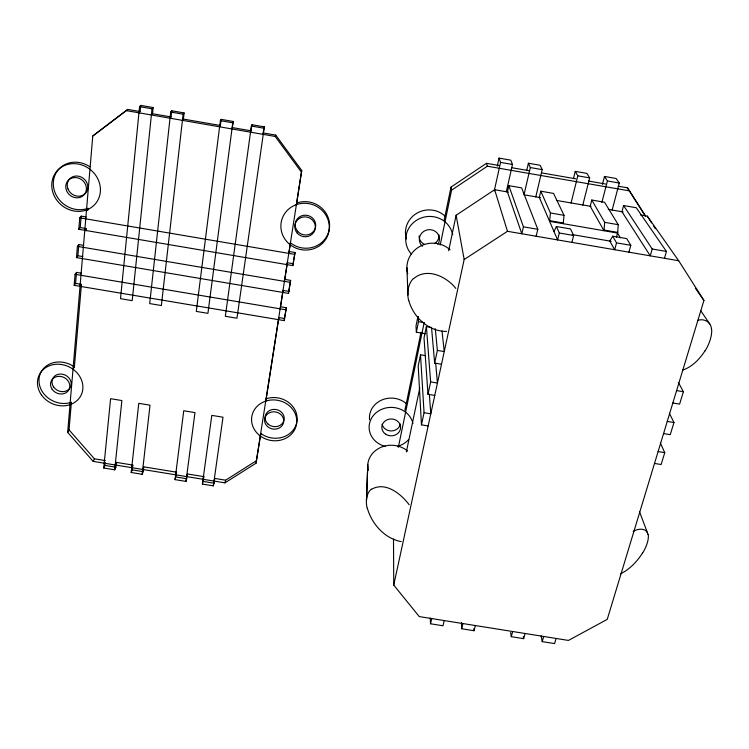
<?xml version="1.0" encoding="UTF-8"?>
<svg xmlns="http://www.w3.org/2000/svg" width="749" height="749" viewBox="0 0 749 749"><rect width="100%" height="100%" fill="white"/><g stroke="black" fill="none" stroke-linecap="round" stroke-linejoin="round"><path stroke-width="1.12" d="M367.722 466.309L366.495 500.173L367.796 464.371M616.39 237.424L617.728 232.405L618.225 224.691L604.527 202.239L591.794 200.03L590.212 206.256L603.984 230.72L604.686 222.35L591.794 200.03M280.032 308.813L280.529 306.762L286.324 307.736L284.152 320.619L74.17 285.341L75.078 274.303L76.501 272.393L81.379 273.216M284.311 281.343L284.779 279.405L290.631 280.388L288.44 293.383L76.464 257.59L77.39 246.337L78.814 244.539L83.748 245.372M288.655 253.349L289.123 251.514L295.022 252.516L292.812 265.614L78.804 229.297L79.75 217.819L81.173 216.133L86.154 216.985M74.17 285.341L75.583 283.394L76.501 272.393M76.464 257.59L77.877 255.746L78.814 244.539M78.804 229.297L80.218 227.565L81.173 216.133M284.62 318.531L278.843 317.557L266.223 398.74A22.592 20.279 10.6 0 1 296.95 421.509A22.592 20.279 10.6 0 1 260.821 433.465L256.036 463.191L224.962 482.852L93.176 461.384L67.663 432.36L92.773 136L127.77 109.429L140.147 111.582L140.765 105.403L153.161 107.556L152.515 113.726L151.392 114.981M563.211 223.698L564.016 215.328L553.558 193.411L540.787 191.192L539.308 197.446L557.602 239.923L559.306 233.005L556.423 226.507L570.504 228.932L573.631 235.467L571.89 242.376M67.663 432.36L69.039 429.889L71.389 402.297A23.153 20.167 25.5 0 1 43.199 392.935A23.153 20.167 25.5 0 1 45.436 366.701A23.153 20.167 25.5 0 1 74.394 366.973L81.426 284.377L75.583 283.394M85.985 230.832L86.172 228.576L80.218 227.565M87.708 210.525L87.895 208.325A25.148 22.798 39.4 0 1 53.329 182.55A25.148 22.798 39.4 0 1 89.927 166.793M620.369 237.789L617.551 233.061L549.597 221.348L550.44 212.988L540.787 191.192M103.718 468.022L110.599 398.693L121.872 400.546L114.709 469.81L103.718 468.022L104.916 465.419L105.206 462.526M140.765 105.403L139.567 106.63L120.514 298.682L132.198 300.639L152.028 108.792L153.161 107.556M114.709 469.81L115.87 467.207L116.367 462.386L132.807 465.073L132.273 469.876L131.187 472.488L142.17 474.276L143.209 471.655L143.752 466.852L176.558 472.198L175.051 479.632L186.005 481.41L187.484 473.977L203.85 476.645L202.408 484.079L213.343 485.858L214.757 478.424L225.646 480.203L256.598 460.598M461.487 622.363L461.627 628.748L474.061 630.733L475.362 625.537M131.187 472.488L138.771 403.337L150.025 405.19L142.17 474.276M170.697 112.032L149.697 303.579L161.363 305.536L183.131 114.194L184.114 112.94L171.736 110.786L170.697 112.032L183.131 114.194M170.014 118.211L171.062 116.938L171.736 110.786M182.428 120.364L183.411 119.082L184.114 112.94M175.051 479.632L183.748 410.752L194.974 412.596L186.005 481.41M220.375 120.664L196.294 311.406L207.922 313.354L232.77 122.817L233.51 121.516L221.17 119.372L220.375 120.664L232.77 122.817M219.597 126.815L220.403 125.504L221.17 119.372M231.965 128.959L233.51 121.516M202.408 484.079L211.798 415.377L223.005 417.221L213.343 485.858M251.346 126.038L225.346 316.284L236.956 318.231L264.313 126.871L252.001 124.727L251.346 126.038L263.714 128.191M250.503 132.18L252.001 124.727M262.852 134.324L264.313 126.871M256.036 463.191L301.725 170.472L275.735 135.101L263.451 132.976M280.529 306.762L283.075 290.406L288.899 291.389M284.779 279.405L287.373 262.73L293.252 263.732M289.123 251.514L290.472 242.835A24.193 23.219 17.1 0 0 329.317 228.922A24.193 23.219 17.1 0 0 296.66 203.054L301.725 170.472M284.152 320.619L286.324 307.736M288.44 293.383L290.631 280.388M292.812 265.614L295.022 252.516M417.914 316.63L416.004 325.984L416.35 332.2L425.554 333.754M416.35 332.2L418.504 321.696L418.195 316.602M404.919 410.171L420.985 332.387M444.148 220.281L451.001 187.11L486.476 163.31L499.077 165.501M398.337 447.331L424.121 322.763M440.206 245.054L451.563 190.199L451.001 187.11M425.554 355.635L420.517 354.792L418.204 365.905L421.462 424.833L428.166 425.947M431.471 327.472L426.387 326.611L424.028 337.949L427.988 394.311L434.766 395.435M406.342 451.947L419.805 387.916M448.66 250.7L456.122 215.253L494.63 189.712L508.412 192.1M421.462 424.833L424.056 412.708L420.517 354.792M427.988 394.311L430.638 381.906L426.387 326.611M441.507 364.239L434.654 363.087L437.369 350.41L435.3 328.699M640.404 214.935L647.295 216.133L678.678 260.727L703.929 300.443L607.233 619.386L568.444 640.423L419.262 616.577L393.749 585.091L464.165 259.5L456.122 215.253M260.268 435.974L260.821 433.465M497.289 166.109L499.049 158.114L510.79 160.164L512.475 164.462L506.305 191.819M494.246 190.92L500.566 162.393L499.049 158.114M265.68 401.127L266.223 398.74M508.824 185.658L507.41 191.931L521.819 233.772L523.439 226.835L508.824 185.658L521.622 187.877L537.801 229.306L536.144 236.235M526.819 170.06L528.401 163.226L540.123 165.267L542.201 169.63L535.769 196.921M523.991 194.88L530.32 167.561L528.401 163.226M444.223 620.565L442.977 625.771L430.525 623.777L431.752 618.571M278.347 319.645L278.843 317.557M282.588 292.391L283.075 290.406M553.951 231.441L556.423 226.507M461.627 628.748L462.91 623.552M573.565 178.187L575.251 171.371L586.935 173.412L589.669 177.878L582.806 205.057M286.904 264.612L287.373 262.73M571.056 203.026L577.816 175.818L575.251 171.371M290.013 244.642L290.472 242.835M602.421 184.385L604.462 176.455L616.127 178.487L619.264 183.028L612.139 210.132M601.868 202.455L607.43 180.968L604.462 176.455M224.962 482.852L225.646 480.203M296.229 204.692L296.66 203.054M623.599 205.535L621.951 211.742L650.272 255.849L652.192 248.986L623.599 205.535L636.304 207.745L666.432 251.439L664.485 258.283M525.077 633.485L523.663 638.654L511.277 636.678L512.662 631.501M612.682 236.197L616.53 242.854L614.686 249.735L609.798 241.056L612.682 236.197L626.716 238.613L630.798 245.307L628.926 252.179M214.017 481.073L214.757 478.424M556.067 638.438L554.597 643.597L542.229 641.621L543.68 636.463M203.063 479.285L203.85 476.645M660.393 443.099L664.756 452.658L661.124 464.53L654.514 463.434M669.334 413.195L673.969 422.53L670.261 434.663L663.577 433.549M678.379 382.467L683.388 391.718L679.596 404.123L672.836 402.99M186.632 476.607L187.484 473.977M175.659 474.829L176.558 472.198M142.713 469.454L143.752 466.852M301.313 171.98L275.192 136.458L275.735 135.101M131.721 467.666L132.807 465.073M115.215 464.979L116.367 462.386M93.176 461.384L94.421 458.809L69.039 429.889M70.013 404.675L71.389 402.297M73.018 369.229L74.394 366.973M642.52 553.034C637.081 561.563 629.787 569.259 620.649 573.809M705.024 350.766C699.678 359.08 692.319 366.813 682.77 370.062M80.04 286.324L81.426 284.377M84.787 230.308L86.172 228.576M86.51 209.973L87.895 208.325M138.958 112.827L140.147 111.582M92.773 136L127.77 109.429M413.635 278.656C426.724 267.178 446.507 276.456 455.841 288.421M371.448 489.378C385.267 481.101 401.155 493.881 409.188 504.817M451.563 190.199L487.374 166.203L629.534 190.892L645.516 215.984M464.165 259.5L507.485 231.31L678.678 260.727M633.139 531.378C637.802 528.513 646.79 527.474 648.016 534.58M697.815 320.403C704.023 318.016 711.456 322.36 711.447 329.27M446.573 331.414C428.896 331.685 413.261 317.211 408.86 300.639M401.258 541.621C384.705 538.587 371.785 523.972 367.338 508.225M94.421 458.809L105.394 460.598M104.916 465.419L115.87 467.207M132.273 469.876L143.209 471.655M175.949 476.991L186.857 478.77M203.194 481.429L214.083 483.199M430.638 381.906L437.444 383.039L435.684 363.424M667.256 421.406L673.969 422.53M424.056 412.708L430.787 413.822L429.346 394.096M658.118 451.553L664.756 452.658M418.504 321.696L424.243 322.66M75.078 274.303L285.856 309.786M437.369 350.41L444.251 351.562L442.013 330.955M676.6 390.575L683.388 391.718M79.75 217.819L294.591 254.36M77.39 246.337L290.181 282.345M77.877 255.746L82.793 256.57M572.255 234.596L611.156 241.29M523.439 226.835L537.801 229.306M559.306 233.005L573.631 235.467M616.53 242.854L630.798 245.307M652.192 248.986L666.432 251.439M500.566 162.393L512.475 164.462M530.32 167.561L542.201 169.63M577.816 175.818L589.669 177.878M607.43 180.968L619.264 183.028M511.67 167.692L528.85 170.678M541.452 172.86L575.812 178.833M588.405 181.024L605.585 184.011M618.187 186.201L627.344 187.793L629.534 190.892M139.567 106.63L152.028 108.792M152.515 113.726L171.062 116.938M183.411 119.082L220.403 125.504M232.714 127.639L251.168 130.841M126.515 110.665L275.192 136.458M524.478 194.88L540.544 197.661M556.619 200.442L591.055 206.396M608.263 209.374L623.187 211.958M550.44 212.988L564.016 215.328M604.686 222.35L618.225 224.691M549.757 220.683L563.379 223.033M604.162 230.065L617.728 232.405M695.325 288.122L703.929 300.443M700.877 310.863L709.762 324.017M647.295 216.133L651.621 222.93M653.484 225.852L655.338 228.763M627.344 187.793L645.554 216.358M639.459 511.595L647.576 533.091M486.476 163.31L487.374 166.203M494.63 189.712L507.485 231.31M541.124 635.882L542.229 641.621M523.317 636.575L523.663 638.654M510.64 632.531L511.277 636.678M473.836 628.673L474.061 630.733M431.555 327.697L434.654 363.087M430.226 617.981L430.525 623.777M406.885 267.608L407.99 294.994M393.497 539.027L393.749 585.091M407.728 273.797A25.41 24.071 -8.9 0 1 419.534 246.618A25.41 24.071 -8.9 0 1 450.074 249.81M408.664 300.705A21.3 15.514 80.1 0 1 413.495 278.413M368.208 470.335A23.612 20.925 0.7 0 1 379.902 447.818A23.612 20.925 0.7 0 1 407.662 451.095M367.16 508.243A19.858 13.239 71.3 0 1 371.326 489.144M648.175 534.393A19.568 7.902 -59.5 0 1 642.605 553.099M711.616 329.073A21.309 9.1 -63.6 0 1 705.099 350.878M406.426 239.034A23.285 22.301 -11.3 0 1 416.678 213.315A23.285 22.301 -11.3 0 1 444.981 216.049M411.313 254.051A23.706 22.657 -10.7 0 1 419.337 218.745A23.706 22.657 -10.7 0 1 452.696 234.765M438.961 234.849A9.98 9.55 -11 0 1 434.579 243.659M424.514 244.399A9.98 9.55 -11 0 1 419.056 235.898M422.38 246.299A10.074 9.625 -10.7 0 1 421.715 233.145A10.074 9.625 -10.7 0 1 435.375 231.432A10.074 9.625 -10.7 0 1 437.837 244.361M369.575 419.758A21.749 19.624 0.4 0 1 381.616 400.088A21.749 19.624 0.4 0 1 406.248 403.561M408.645 439.551A22.114 19.886 0.4 0 1 397.635 446.31M385.342 446.432A22.114 19.886 0.4 0 1 369.257 424.936A22.114 19.886 0.4 0 1 390.416 407.4A22.114 19.886 0.4 0 1 412.942 423.55M400.369 424.112A9.325 8.398 0.4 0 1 391.278 430.965A9.325 8.398 0.4 0 1 382.065 424.224M385.772 434.27A9.4 8.454 0.4 0 0 400.575 428.194A9.4 8.454 0.4 0 0 387.299 419.702A9.4 8.454 0.4 0 0 385.772 434.27M286.624 241.393A24.305 23.313 17 0 0 327.893 235.046A24.305 23.313 17 0 0 300.733 203.559A24.305 23.313 17 0 0 286.624 241.393M41.354 394.798A23.256 20.232 25.4 0 0 80.62 396.099A23.256 20.232 25.4 0 0 58.534 364.229A23.256 20.232 25.4 0 0 41.354 394.798M258.527 434.551A22.685 20.354 10.6 0 0 296.127 425.984A22.685 20.354 10.6 0 0 267.824 400.528A22.685 20.354 10.6 0 0 258.527 434.551M53.582 194.44A25.269 22.891 39.2 0 0 95.376 203.84A25.269 22.891 39.2 0 0 79.3 164.274A25.269 22.891 39.2 0 0 53.582 194.44M297.259 233.108A10.327 9.906 17 0 0 314.786 230.336A10.327 9.906 17 0 0 303.186 217.004A10.327 9.906 17 0 0 297.259 233.108M267.543 426.537A9.643 8.651 10.6 0 0 283.497 422.839A9.643 8.651 10.6 0 0 271.419 412.062A9.643 8.651 10.6 0 0 267.543 426.537M52.177 389.311A9.887 8.604 25.4 0 0 68.861 389.873A9.887 8.604 25.4 0 0 59.489 376.326A9.887 8.604 25.4 0 0 52.177 389.311M66.511 190.583A10.739 9.728 39.2 0 0 84.263 194.637A10.739 9.728 39.2 0 0 77.484 177.803A10.739 9.728 39.2 0 0 66.511 190.583M297.681 231.357A10.28 9.868 17.1 0 0 315.132 228.595A10.28 9.868 17.1 0 0 303.579 215.309A10.28 9.868 17.1 0 0 297.681 231.357M268.067 424.065A9.597 8.623 10.6 0 0 283.955 420.376A9.597 8.623 10.6 0 0 271.934 409.637A9.597 8.623 10.6 0 0 268.067 424.065M53.628 386.98A9.84 8.567 25.5 0 0 70.247 387.542A9.84 8.567 25.5 0 0 60.922 374.041A9.84 8.567 25.5 0 0 53.628 386.98M68 189.01A10.692 9.69 39.4 0 0 85.676 193.045A10.692 9.69 39.4 0 0 78.935 176.277A10.692 9.69 39.4 0 0 68 189.01"/></g></svg>
